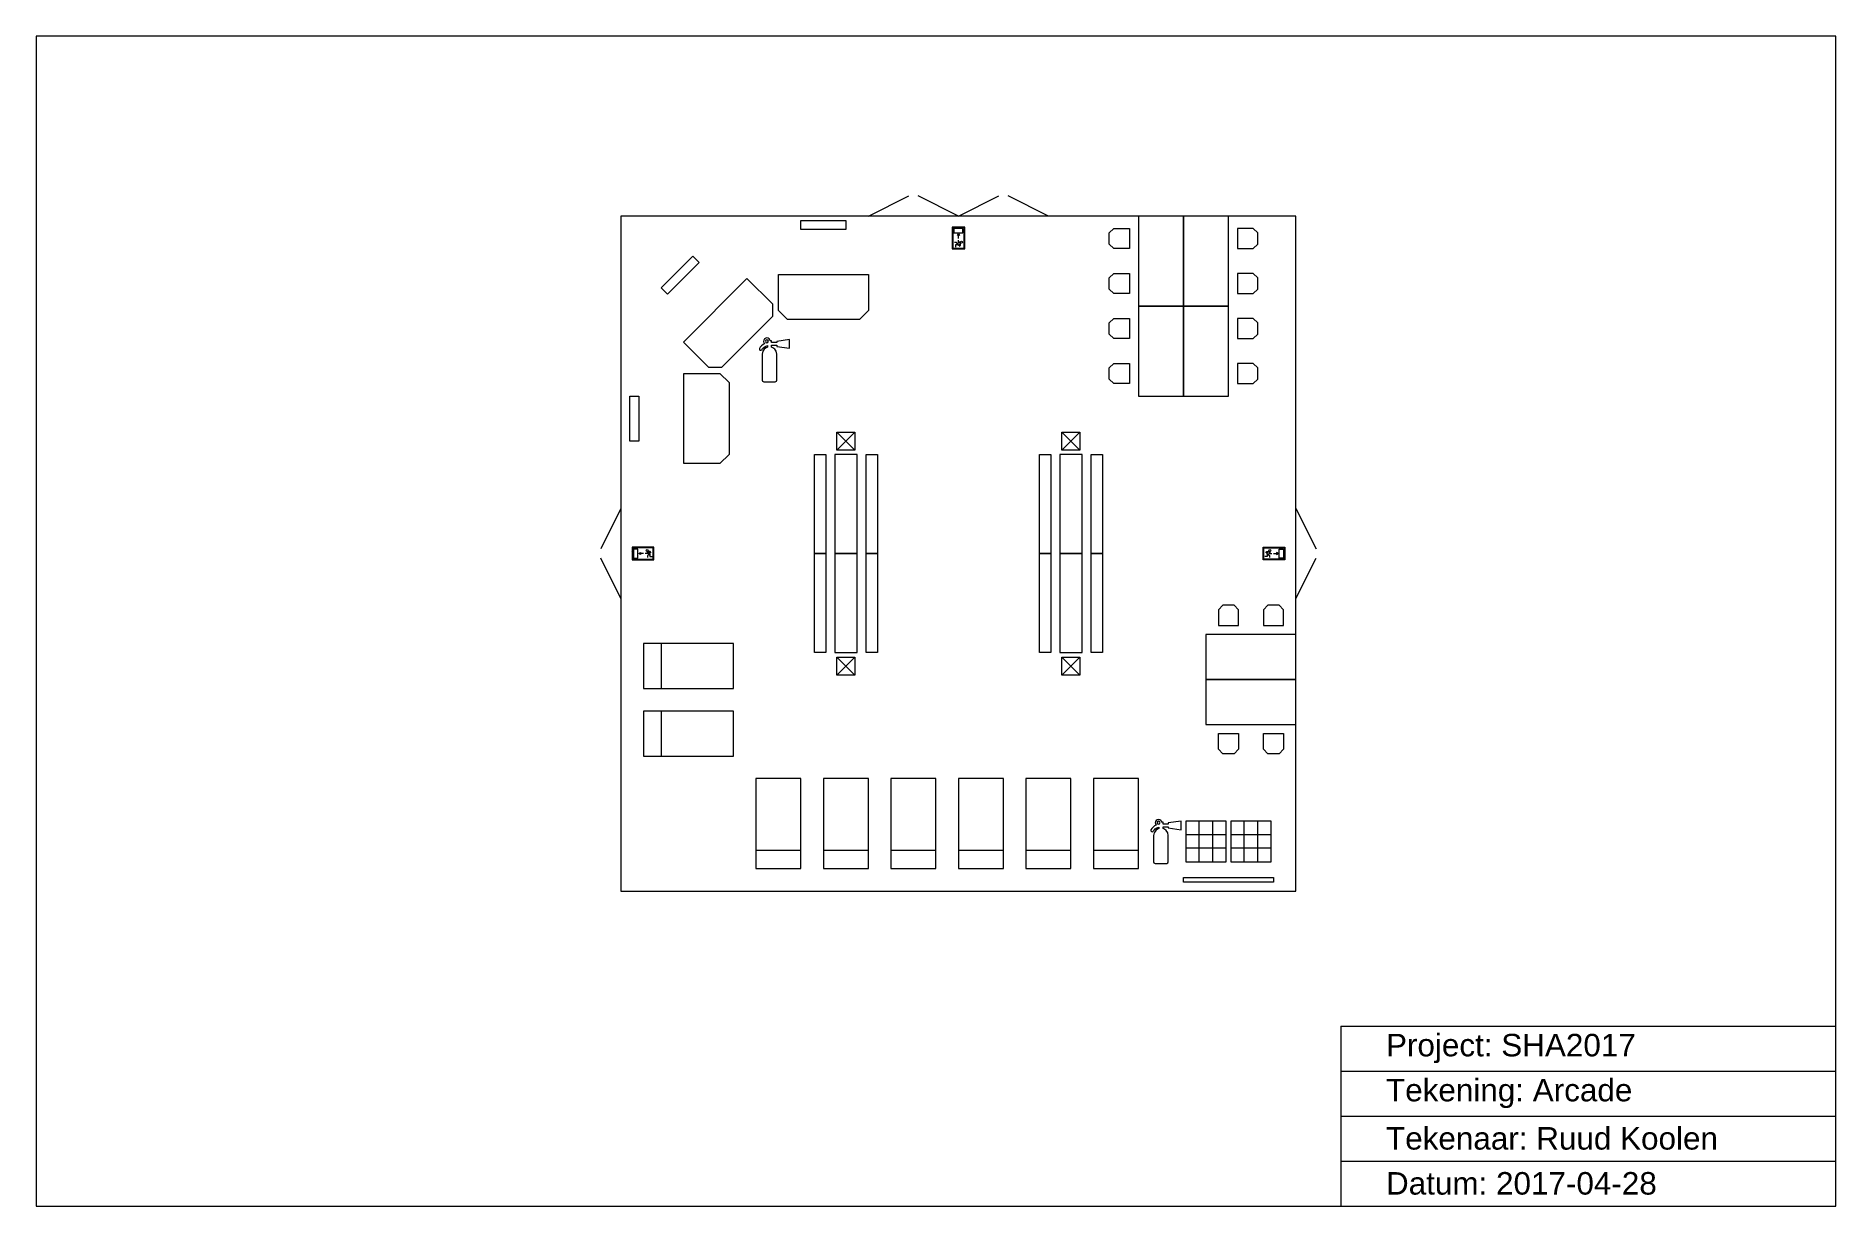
# Model space of a CAD drawing. Header units: metres. Extents: x 0 to 40, y 0 to 26.
import ezdxf

# ---------------------------------------------------------------- set-up
doc = ezdxf.new("R2010")
doc.units = ezdxf.units.M
for name, color, linetype, lineweight, true_color in [('Interior', 6, 'Continuous', 0, 0xff00ff), ('Meta', 178, 'Continuous', 0, 0x000000), ('Symbols', 5, 'Continuous', 0, 0x0000ff), ('Tent', 178, 'Continuous', 0, 0x000000)]:
    doc.layers.add(name, color=color, linetype=linetype, lineweight=lineweight, true_color=true_color)
doc.styles.add('textstyle11', font='')
doc.styles.add('textstyle12', font='')
doc.styles.add('textstyle13', font='')
doc.styles.add('textstyle14', font='')
doc.styles.get('textstyle11').set_extended_font_data('Liberation Sans')
doc.styles.get('textstyle12').set_extended_font_data('Liberation Sans')
doc.styles.get('textstyle13').set_extended_font_data('Liberation Sans')
doc.styles.get('textstyle14').set_extended_font_data('Liberation Sans')

msp = doc.modelspace()

# ---------------------------------------------------------------- linework, layer by layer
at = {"layer": 'Interior'}
for p, q in [((13.9, 11.5), (13.9, 12.5)), ((13.9, 10), (13.9, 11)), ((25.85, 8.55), (25.55, 8.55)), ((25.55, 8.55), (25.55, 8.25)), ((25.85, 8.25), (25.85, 8.55)), ((26.15, 8.55), (25.85, 8.55)), ((26.15, 8.25), (26.15, 8.55)), ((26.45, 8.55), (26.15, 8.55)), ((26.45, 8.25), (26.45, 8.55)), ((26.85, 8.55), (26.55, 8.55)), ((26.55, 8.55), (26.55, 8.25)), ((26.85, 8.25), (26.85, 8.55)), ((27.15, 8.55), (26.85, 8.55)), ((27.15, 8.25), (27.15, 8.55)), ((27.45, 8.55), (27.15, 8.55)), ((27.45, 8.25), (27.45, 8.55)), ((25.85, 8.25), (25.55, 8.25)), ((25.55, 8.25), (25.55, 7.95)), ((25.85, 7.95), (25.85, 8.25)), ((26.15, 8.25), (25.85, 8.25)), ((26.15, 7.95), (26.15, 8.25)), ((26.45, 8.25), (26.15, 8.25)), ((26.45, 7.95), (26.45, 8.25)), ((26.85, 8.25), (26.55, 8.25)), ((26.55, 8.25), (26.55, 7.95)), ((26.85, 7.95), (26.85, 8.25)), ((27.15, 8.25), (26.85, 8.25)), ((27.15, 7.95), (27.15, 8.25)), ((27.45, 8.25), (27.15, 8.25)), ((27.45, 7.95), (27.45, 8.25)), ((17, 7.9), (16, 7.9)), ((18.5, 7.9), (17.5, 7.9)), ((20, 7.9), (19, 7.9)), ((21.5, 7.9), (20.5, 7.9)), ((23, 7.9), (22, 7.9)), ((24.5, 7.9), (23.5, 7.9)), ((25.85, 7.95), (25.55, 7.95)), ((25.55, 7.95), (25.55, 7.65)), ((25.55, 7.65), (25.85, 7.65)), ((25.85, 7.65), (25.85, 7.95)), ((26.15, 7.95), (25.85, 7.95)), ((25.85, 7.65), (26.15, 7.65)), ((26.15, 7.65), (26.15, 7.95)), ((26.45, 7.95), (26.15, 7.95)), ((26.15, 7.65), (26.45, 7.65)), ((26.45, 7.65), (26.45, 7.95)), ((26.85, 7.95), (26.55, 7.95)), ((26.55, 7.95), (26.55, 7.65)), ((26.55, 7.65), (26.85, 7.65)), ((26.85, 7.65), (26.85, 7.95)), ((27.15, 7.95), (26.85, 7.95)), ((26.85, 7.65), (27.15, 7.65)), ((27.15, 7.65), (27.15, 7.95)), ((27.45, 7.95), (27.15, 7.95)), ((27.15, 7.65), (27.45, 7.65)), ((27.45, 7.65), (27.45, 7.95)), ((25.5, 7.3), (27.5, 7.3)), ((25.5, 7.2), (25.5, 7.3)), ((27.5, 7.3), (27.5, 7.2)), ((27.5, 7.2), (25.5, 7.2))]:
    msp.add_line(p, q, dxfattribs=at)
at = {"layer": 'Interior', "flags": 128}
for points in [[(17, 21.7), (17, 21.9), (18, 21.9), (18, 21.7)], [(23.95, 21.275), (23.85, 21.375), (23.85, 21.625), (23.95, 21.725), (24.3, 21.725), (24.3, 21.275)], [(25.5, 22), (24.5, 22), (24.5, 20), (25.5, 20)], [(26.5, 22), (25.5, 22), (25.5, 20), (26.5, 20)], [(27.05, 21.275), (27.15, 21.375), (27.15, 21.625), (27.05, 21.725), (26.7, 21.725), (26.7, 21.275)], [(14.032, 20.261), (13.891, 20.402), (14.598, 21.109), (14.739, 20.968)], [(16.366, 20.049), (16.366, 19.766), (15.234, 18.634), (14.951, 18.634), (14.386, 19.2), (15.8, 20.614)], [(18.5, 19.9), (18.3, 19.7), (16.7, 19.7), (16.5, 19.9), (16.5, 20.7), (18.5, 20.7)], [(23.95, 20.275), (23.85, 20.375), (23.85, 20.625), (23.95, 20.725), (24.3, 20.725), (24.3, 20.275)], [(27.05, 20.275), (27.15, 20.375), (27.15, 20.625), (27.05, 20.725), (26.7, 20.725), (26.7, 20.275)], [(23.95, 19.275), (23.85, 19.375), (23.85, 19.625), (23.95, 19.725), (24.3, 19.725), (24.3, 19.275)], [(25.5, 20), (24.5, 20), (24.5, 18), (25.5, 18)], [(26.5, 20), (25.5, 20), (25.5, 18), (26.5, 18)], [(27.05, 19.275), (27.15, 19.375), (27.15, 19.625), (27.05, 19.725), (26.7, 19.725), (26.7, 19.275)], [(15.2, 18.5), (15.4, 18.3), (15.4, 16.7), (15.2, 16.5), (14.4, 16.5), (14.4, 18.5)], [(23.95, 18.275), (23.85, 18.375), (23.85, 18.625), (23.95, 18.725), (24.3, 18.725), (24.3, 18.275)], [(27.05, 18.275), (27.15, 18.375), (27.15, 18.625), (27.05, 18.725), (26.7, 18.725), (26.7, 18.275)], [(13.4, 17), (13.2, 17), (13.2, 18), (13.4, 18)], [(17.55, 14.5), (17.3, 14.5), (17.3, 16.7), (17.55, 16.7)], [(17.75, 14.5), (18.25, 14.5), (18.25, 16.7), (17.75, 16.7)], [(18.7, 14.5), (18.45, 14.5), (18.45, 16.7), (18.7, 16.7)], [(22.55, 14.5), (22.3, 14.5), (22.3, 16.7), (22.55, 16.7)], [(22.75, 14.5), (23.25, 14.5), (23.25, 16.7), (22.75, 16.7)], [(23.7, 14.5), (23.45, 14.5), (23.45, 16.7), (23.7, 16.7)], [(17.55, 12.3), (17.3, 12.3), (17.3, 14.5), (17.55, 14.5)], [(17.75, 12.3), (18.25, 12.3), (18.25, 14.5), (17.75, 14.5)], [(18.7, 12.3), (18.45, 12.3), (18.45, 14.5), (18.7, 14.5)], [(22.55, 12.3), (22.3, 12.3), (22.3, 14.5), (22.55, 14.5)], [(22.75, 12.3), (23.25, 12.3), (23.25, 14.5), (22.75, 14.5)], [(23.7, 12.3), (23.45, 12.3), (23.45, 14.5), (23.7, 14.5)], [(26.725, 13.25), (26.625, 13.35), (26.375, 13.35), (26.275, 13.25), (26.275, 12.9), (26.725, 12.9)], [(27.725, 13.25), (27.625, 13.35), (27.375, 13.35), (27.275, 13.25), (27.275, 12.9), (27.725, 12.9)], [(15.5, 11.5), (15.5, 12.5), (13.5, 12.5), (13.5, 11.5)], [(26, 12.7), (26, 11.7), (28, 11.7), (28, 12.7)], [(26, 11.7), (26, 10.7), (28, 10.7), (28, 11.7)], [(15.5, 10), (15.5, 11), (13.5, 11), (13.5, 10)], [(26.725, 10.15), (26.625, 10.05), (26.375, 10.05), (26.275, 10.15), (26.275, 10.5), (26.725, 10.5)], [(27.725, 10.15), (27.625, 10.05), (27.375, 10.05), (27.275, 10.15), (27.275, 10.5), (27.725, 10.5)], [(17, 9.5), (16, 9.5), (16, 7.5), (17, 7.5)], [(18.5, 9.5), (17.5, 9.5), (17.5, 7.5), (18.5, 7.5)], [(20, 9.5), (19, 9.5), (19, 7.5), (20, 7.5)], [(21.5, 9.5), (20.5, 9.5), (20.5, 7.5), (21.5, 7.5)], [(23, 9.5), (22, 9.5), (22, 7.5), (23, 7.5)], [(24.5, 9.5), (23.5, 9.5), (23.5, 7.5), (24.5, 7.5)]]:
    msp.add_lwpolyline(points, close=True, dxfattribs=at)
at = {"layer": 'Meta'}
for p, q in [((0, 26), (0, 0)), ((40, 26), (0, 26)), ((40, 0), (40, 26)), ((29, 4), (40, 4)), ((29, 4), (29, 0)), ((29, 3), (40, 3)), ((29, 2), (40, 2)), ((29, 1), (40, 1)), ((0, 0), (40, 0))]:
    msp.add_line(p, q, dxfattribs=at)
at = {"layer": 'Symbols', "lineweight": 0}
for p, q in [((20.64, 21.755), (20.361, 21.755)), ((20.361, 21.755), (20.361, 21.27)), ((20.626, 21.741), (20.376, 21.741)), ((20.376, 21.741), (20.376, 21.286)), ((20.626, 21.286), (20.626, 21.741)), ((20.64, 21.27), (20.64, 21.755)), ((20.361, 21.27), (20.64, 21.27)), ((20.376, 21.286), (20.626, 21.286)), ((20.626, 21.286), (20.626, 21.286)), ((13.73, 14.64), (13.245, 14.64)), ((13.245, 14.64), (13.245, 14.361)), ((13.714, 14.626), (13.259, 14.626)), ((13.259, 14.626), (13.259, 14.376)), ((13.714, 14.376), (13.714, 14.626)), ((13.714, 14.626), (13.714, 14.626)), ((13.73, 14.361), (13.73, 14.64)), ((27.27, 14.64), (27.755, 14.64)), ((27.27, 14.361), (27.27, 14.64)), ((27.286, 14.626), (27.741, 14.626)), ((27.286, 14.376), (27.286, 14.626)), ((27.286, 14.626), (27.286, 14.626)), ((27.741, 14.626), (27.741, 14.376)), ((27.755, 14.64), (27.755, 14.361)), ((13.245, 14.361), (13.73, 14.361)), ((13.259, 14.376), (13.714, 14.376)), ((27.755, 14.361), (27.27, 14.361)), ((27.741, 14.376), (27.286, 14.376))]:
    msp.add_line(p, q, dxfattribs=at)
at = {"layer": 'Symbols'}
for p, q in [((20.6, 21.72), (20.396, 21.72)), ((20.396, 21.72), (20.396, 21.629)), ((20.396, 21.629), (20.6, 21.629)), ((20.478, 21.569), (20.5, 21.606)), ((20.5, 21.606), (20.522, 21.569)), ((20.54, 21.77), (20.54, 21.77)), ((20.6, 21.629), (20.6, 21.72)), ((20.455, 21.409), (20.409, 21.409)), ((20.434, 21.358), (20.434, 21.305)), ((20.484, 21.358), (20.434, 21.358)), ((20.48, 21.369), (20.455, 21.409)), ((20.525, 21.421), (20.47, 21.38)), ((20.47, 21.38), (20.49, 21.351)), ((20.522, 21.569), (20.478, 21.569)), ((20.49, 21.351), (20.549, 21.395)), ((20.5, 21.5), (20.5, 21.583)), ((20.502, 21.418), (20.502, 21.463)), ((20.541, 21.418), (20.502, 21.418)), ((20.516, 21.331), (20.548, 21.355)), ((20.522, 21.569), (20.522, 21.569)), ((20.549, 21.395), (20.525, 21.421)), ((20.548, 21.4), (20.541, 21.418)), ((20.548, 21.355), (20.548, 21.4)), ((20.549, 21.395), (20.549, 21.395)), ((16.346, 19.229), (16.313, 19.229)), ((16.346, 19.187), (16.346, 19.229)), ((16.748, 19.255), (16.462, 19.214)), ((16.462, 19.214), (16.462, 19.187)), ((16.748, 19.06), (16.748, 19.255)), ((16.243, 19.183), (16.243, 19.183)), ((16.254, 19.121), (16.254, 19.087)), ((16.254, 19.087), (16.254, 19.087)), ((16.462, 19.187), (16.346, 19.187)), ((16.346, 19.087), (16.346, 19.128)), ((16.346, 19.128), (16.462, 19.128)), ((16.462, 19.128), (16.462, 19.103)), ((16.462, 19.103), (16.748, 19.06)), ((16.462, 18.351), (16.462, 18.93)), ((16.171, 18.313), (16.426, 18.313)), ((13.23, 14.54), (13.23, 14.54)), ((13.371, 14.6), (13.28, 14.6)), ((13.28, 14.6), (13.28, 14.396)), ((13.371, 14.396), (13.371, 14.6)), ((13.394, 14.5), (13.431, 14.522)), ((13.431, 14.478), (13.394, 14.5)), ((13.5, 14.5), (13.417, 14.5)), ((13.431, 14.522), (13.431, 14.522)), ((13.431, 14.522), (13.431, 14.478)), ((13.582, 14.502), (13.537, 14.502)), ((13.605, 14.549), (13.579, 14.525)), ((13.579, 14.525), (13.62, 14.47)), ((13.6, 14.548), (13.582, 14.541)), ((13.582, 14.541), (13.582, 14.502)), ((13.631, 14.48), (13.591, 14.455)), ((13.591, 14.455), (13.591, 14.409)), ((13.645, 14.548), (13.6, 14.548)), ((13.649, 14.49), (13.605, 14.549)), ((13.605, 14.549), (13.605, 14.549)), ((13.62, 14.47), (13.649, 14.49)), ((13.642, 14.484), (13.642, 14.434)), ((13.642, 14.434), (13.695, 14.434)), ((13.669, 14.516), (13.645, 14.548)), ((27.358, 14.434), (27.305, 14.434)), ((27.331, 14.516), (27.355, 14.548)), ((27.351, 14.49), (27.395, 14.549)), ((27.38, 14.47), (27.351, 14.49)), ((27.355, 14.548), (27.4, 14.548)), ((27.358, 14.484), (27.358, 14.434)), ((27.369, 14.48), (27.409, 14.455)), ((27.421, 14.525), (27.38, 14.47)), ((27.395, 14.549), (27.421, 14.525)), ((27.395, 14.549), (27.395, 14.549)), ((27.4, 14.548), (27.418, 14.541)), ((27.409, 14.455), (27.409, 14.409)), ((27.418, 14.541), (27.418, 14.502)), ((27.418, 14.502), (27.463, 14.502)), ((27.5, 14.5), (27.583, 14.5)), ((27.569, 14.522), (27.569, 14.522)), ((27.569, 14.522), (27.569, 14.478)), ((27.606, 14.5), (27.569, 14.522)), ((27.569, 14.478), (27.606, 14.5)), ((27.629, 14.6), (27.72, 14.6)), ((27.629, 14.396), (27.629, 14.6)), ((27.72, 14.6), (27.72, 14.396)), ((27.77, 14.54), (27.77, 14.54)), ((13.28, 14.396), (13.371, 14.396)), ((27.72, 14.396), (27.629, 14.396)), ((24.943, 8.483), (24.943, 8.483)), ((24.954, 8.421), (24.954, 8.387)), ((25.046, 8.529), (25.013, 8.529)), ((25.046, 8.487), (25.046, 8.529)), ((25.162, 8.487), (25.046, 8.487)), ((25.046, 8.387), (25.046, 8.428)), ((25.046, 8.428), (25.162, 8.428)), ((25.448, 8.555), (25.162, 8.514)), ((25.162, 8.514), (25.162, 8.487)), ((25.162, 8.428), (25.162, 8.403)), ((25.162, 8.403), (25.448, 8.36)), ((25.448, 8.36), (25.448, 8.555)), ((24.954, 8.387), (24.954, 8.387)), ((25.162, 7.651), (25.162, 8.23)), ((24.871, 7.613), (25.126, 7.613))]:
    msp.add_line(p, q, dxfattribs=at)
at = {"layer": 'Symbols', "flags": 128}
for points in [[(16.136, 18.93), (16.136, 18.351)], [(24.836, 8.23), (24.836, 7.651)]]:
    msp.add_lwpolyline(points, dxfattribs=at)
at = {"layer": 'Symbols'}
for centre in [(20.567, 21.42), (13.58, 14.567), (27.42, 14.567)]:
    msp.add_circle(centre, 0.0232, dxfattribs=at)
for centre, start, end in [((16.243, 19.216), 90.001, 179.9955), ((16.243, 19.216), 180.0072, 269.9997), ((16.243, 19.216), 0.0013, 89.9932), ((16.243, 19.216), 270.0061, 359.996), ((24.943, 8.516), 90.001, 179.9955), ((24.943, 8.516), 180.0072, 269.9997), ((24.943, 8.516), 0.0013, 89.9932), ((24.943, 8.516), 270.0061, 359.996)]:
    msp.add_arc(centre, 0.033, start, end, dxfattribs=at)
for points in [[(16.244, 19.289), (16.205, 19.289), (16.169, 19.258), (16.169, 19.212)], [(16.169, 19.212), (16.169, 19.19), (16.182, 19.17), (16.193, 19.163)], [(16.313, 19.229), (16.313, 19.255), (16.284, 19.289), (16.244, 19.289)], [(16.077, 19.057), (16.061, 19.024), (16.106, 18.997), (16.129, 19.029)], [(16.193, 19.163), (16.148, 19.147), (16.089, 19.091), (16.077, 19.057)], [(16.129, 19.029), (16.152, 19.062), (16.178, 19.102), (16.254, 19.121)], [(16.254, 19.087), (16.223, 19.081), (16.136, 19.03), (16.136, 18.93)], [(16.462, 18.93), (16.462, 19.03), (16.378, 19.081), (16.346, 19.087)], [(16.136, 18.351), (16.136, 18.337), (16.142, 18.313), (16.171, 18.313)], [(16.426, 18.313), (16.455, 18.313), (16.462, 18.337), (16.462, 18.351)], [(24.893, 8.463), (24.848, 8.447), (24.789, 8.391), (24.777, 8.357)], [(24.829, 8.329), (24.852, 8.362), (24.878, 8.402), (24.954, 8.421)], [(24.944, 8.589), (24.905, 8.589), (24.869, 8.558), (24.869, 8.512)], [(24.869, 8.512), (24.869, 8.49), (24.882, 8.47), (24.893, 8.463)], [(25.013, 8.529), (25.013, 8.555), (24.984, 8.589), (24.944, 8.589)], [(24.777, 8.357), (24.761, 8.324), (24.806, 8.297), (24.829, 8.329)], [(24.954, 8.387), (24.923, 8.381), (24.836, 8.33), (24.836, 8.23)], [(25.162, 8.23), (25.162, 8.33), (25.078, 8.381), (25.046, 8.387)], [(24.836, 7.651), (24.836, 7.637), (24.842, 7.613), (24.871, 7.613)], [(25.126, 7.613), (25.155, 7.613), (25.162, 7.637), (25.162, 7.651)]]:
    msp.add_open_spline(points, degree=3, dxfattribs=at)
at = {"layer": 'Tent'}
for p, q in [((18.5, 22), (19.394, 22.447)), ((20.5, 22), (19.606, 22.447)), ((20.5, 22), (21.394, 22.447)), ((22.5, 22), (21.606, 22.447)), ((28, 22), (13, 22)), ((13, 22), (13, 7)), ((28, 7), (28, 22)), ((17.8, 16.8), (17.8, 17.2)), ((17.8, 17.2), (18.2, 17.2)), ((17.8, 17.2), (18, 17)), ((17.8, 16.8), (18, 17)), ((18, 17), (18.2, 17.2)), ((18, 17), (18.2, 16.8)), ((18.2, 17.2), (18.2, 16.8)), ((22.8, 16.8), (22.8, 17.2)), ((22.8, 17.2), (23.2, 17.2)), ((22.8, 17.2), (23, 17)), ((22.8, 16.8), (23, 17)), ((23, 17), (23.2, 17.2)), ((23, 17), (23.2, 16.8)), ((23.2, 17.2), (23.2, 16.8)), ((18.2, 16.8), (17.8, 16.8)), ((23.2, 16.8), (22.8, 16.8)), ((13, 15.5), (12.553, 14.606)), ((28, 15.5), (28.447, 14.606)), ((13, 13.5), (12.553, 14.394)), ((28, 13.5), (28.447, 14.394)), ((17.8, 11.8), (17.8, 12.2)), ((17.8, 12.2), (18.2, 12.2)), ((17.8, 12.2), (18, 12)), ((18, 12), (18.2, 12.2)), ((18.2, 12.2), (18.2, 11.8)), ((22.8, 11.8), (22.8, 12.2)), ((22.8, 12.2), (23.2, 12.2)), ((22.8, 12.2), (23, 12)), ((23, 12), (23.2, 12.2)), ((23.2, 12.2), (23.2, 11.8)), ((17.8, 11.8), (18, 12)), ((18.2, 11.8), (17.8, 11.8)), ((18, 12), (18.2, 11.8)), ((22.8, 11.8), (23, 12)), ((23.2, 11.8), (22.8, 11.8)), ((23, 12), (23.2, 11.8)), ((13, 7), (28, 7))]:
    msp.add_line(p, q, dxfattribs=at)

# ---------------------------------------------------------------- texts
at = {"layer": 'Meta', "char_height": 0.5, "attachment_point": 4}
for s, insert, style in [('Project: SHA2017', (30, 3.5), 'textstyle11'), ('Tekening: Arcade', (30, 2.5), 'textstyle12'), ('Tekenaar: Ruud Koolen', (30, 1.5), 'textstyle13'), ('Datum: 2017-04-28', (30, 0.5), 'textstyle14')]:
    msp.add_mtext(s, dxfattribs=dict(at, insert=insert, style=style))

doc.saveas('drawing.dxf')
